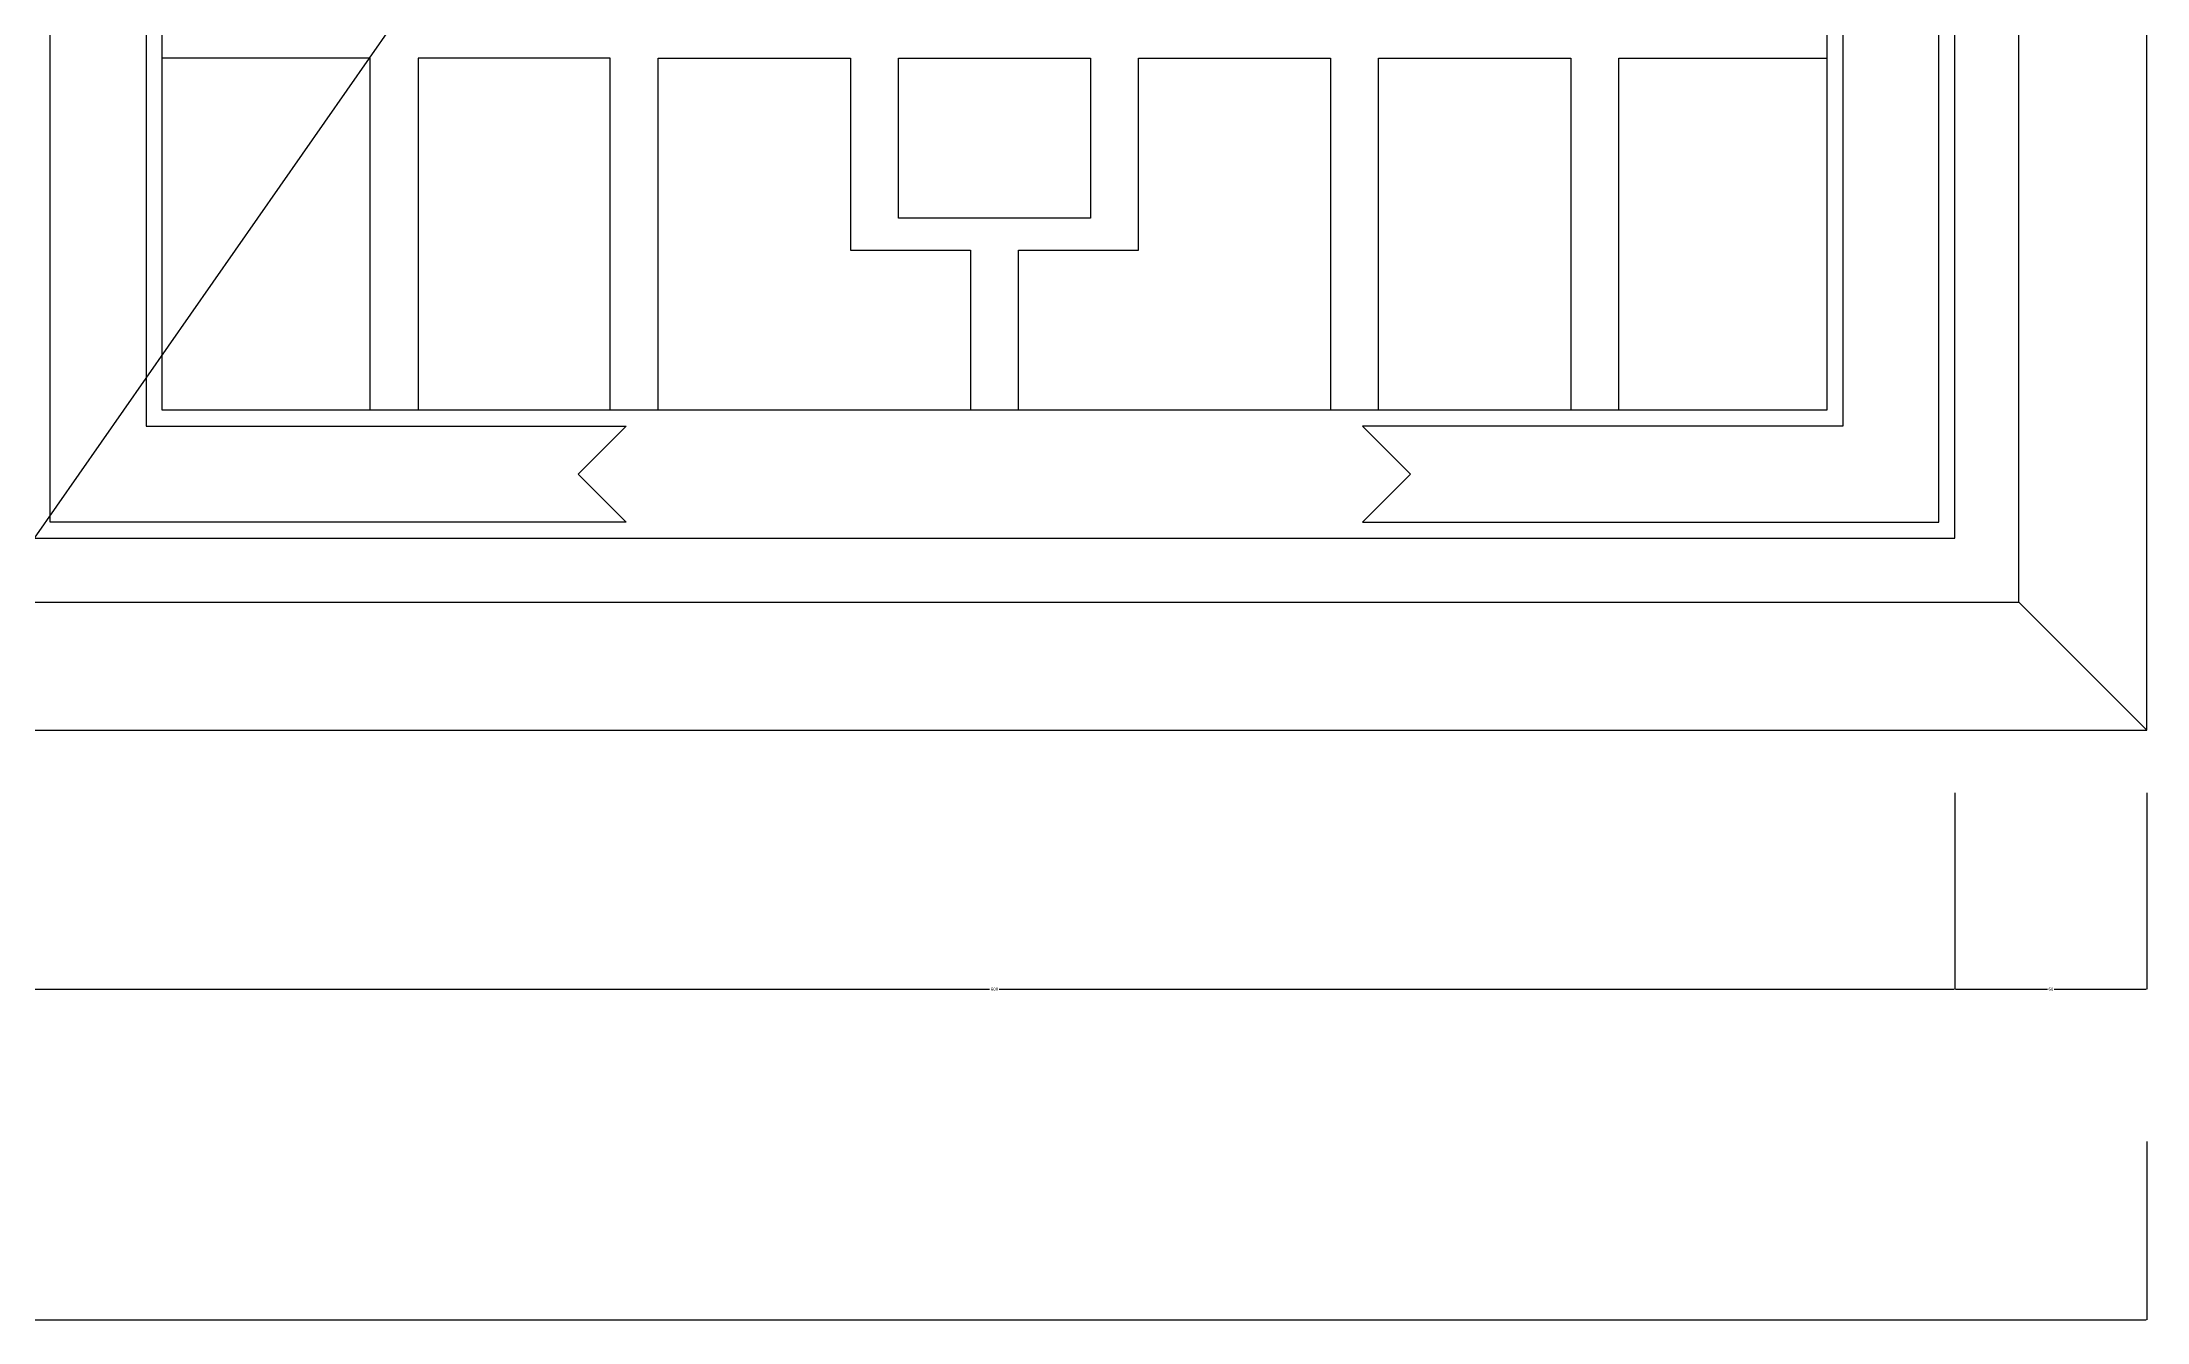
# Model space of a CAD drawing. Header units: metres. Extents: x 289 to 5205, y 117 to 7144.
# Drawn here: x 1771 to 2429, y 3278 to 3678 of the extents above; entities that cross this region are included whole.
import ezdxf

# ---------------------------------------------------------------- set-up
doc = ezdxf.new("R2010")
doc.units = ezdxf.units.M
for name, color, linetype in [('3', 3, 'Continuous'), ('4', 4, 'Continuous'), ('7', 7, 'Continuous'), ('DIM', 3, 'Continuous')]:
    doc.layers.add(name, color=color, linetype=linetype)
doc.dimstyles.get("Standard").update_dxf_attribs({"dimtxt": 2.5, "dimasz": 2.5, "dimexe": 1.25, "dimexo": 0.625, "dimtad": 1, "dimcen": 2.5, "dimazin": 3, "dimtfac": 1, "dimtmove": 0, "dimatfit": 3})

# ---------------------------------------------------------------- blocks, each defined once
blk = doc.blocks.new('*D35')
for p, q in [((509.35, 3334.23), (509.35, 3278.47)), ((2428.85, 3334.19), (2428.85, 3278.47)), ((509.6, 3278.47), (1466.1, 3278.47)), ((1472.1, 3278.47), (2428.6, 3278.47))]:
    blk.add_line(p, q)
at = {"layer": 'Defpoints'}
for p in [(509.35, 3334.23), (2428.85, 3334.19), (509.35, 3278.47)]:
    blk.add_point(p, dxfattribs=at)
at = {"layer": 'DIM', "insert": (1469.1, 3278.47), "char_height": 1, "attachment_point": 5}
blk.add_mtext('1919,5', dxfattribs=at)
blk = doc.blocks.new('*D36')
for p, q in [((1768.85, 3443.1), (1768.85, 3381.81)), ((2368.85, 3443.1), (2368.85, 3381.81)), ((1769.1, 3381.81), (2067.35, 3381.81)), ((2070.35, 3381.81), (2368.6, 3381.81))]:
    blk.add_line(p, q)
at = {"layer": 'Defpoints'}
for p in [(1768.85, 3443.1), (2368.85, 3443.1), (1768.85, 3381.81)]:
    blk.add_point(p, dxfattribs=at)
at = {"layer": 'DIM', "insert": (2068.85, 3381.81), "char_height": 1, "attachment_point": 5}
blk.add_mtext('600', dxfattribs=at)
blk = doc.blocks.new('*D49')
for p, q in [((2368.85, 3443.1), (2368.85, 3381.81)), ((2428.85, 3443.1), (2428.85, 3381.81)), ((2369.1, 3381.81), (2397.85, 3381.81)), ((2399.85, 3381.81), (2428.6, 3381.81))]:
    blk.add_line(p, q)
at = {"layer": 'Defpoints'}
for p in [(2368.85, 3443.1), (2428.85, 3443.1), (2368.85, 3381.81)]:
    blk.add_point(p, dxfattribs=at)
at = {"layer": 'DIM', "insert": (2398.85, 3381.81), "char_height": 1, "attachment_point": 5}
blk.add_mtext('60', dxfattribs=at)

msp = doc.modelspace()

# ---------------------------------------------------------------- linework, layer by layer
at = {"layer": '3'}
for p, q in [((2388.85, 3502.73), (2388.85, 5942.73)), ((548.85, 3502.73), (2388.85, 3502.73)), ((2388.85, 3502.73), (2428.85, 3462.73))]:
    msp.add_line(p, q, dxfattribs=at)
for points in [[(1768.85, 5242.73), (2368.85, 4382.73), (1768.85, 3522.73)], [(1803.85, 3707.73), (1803.85, 3557.73), (1953.85, 3557.73), (1938.85, 3542.73), (1953.85, 3527.73), (1773.85, 3527.73), (1773.85, 3707.73), (1788.85, 3692.73), (1803.85, 3707.73)], [(2333.85, 3707.73), (2333.85, 3557.73), (2183.85, 3557.73), (2198.85, 3542.73), (2183.85, 3527.73), (2363.85, 3527.73), (2363.85, 3707.73), (2348.85, 3692.73), (2333.86, 3707.73)], [(1873.85, 3562.73), (1873.85, 3672.73), (1808.85, 3672.73)], [(1948.85, 3562.73), (1948.85, 3672.73), (1888.85, 3672.73), (1888.85, 3562.73)], [(1963.85, 3562.73), (1963.85, 3672.73), (2023.85, 3672.73), (2023.85, 3612.73), (2061.35, 3612.73), (2061.35, 3562.73)], [(2076.35, 3562.73), (2076.35, 3612.73), (2113.85, 3612.73), (2113.85, 3672.73), (2173.85, 3672.73), (2173.85, 3562.73)], [(2188.85, 3562.73), (2188.85, 3672.73), (2248.85, 3672.73), (2248.85, 3562.73)], [(2263.85, 3562.73), (2263.85, 3672.73), (2328.85, 3672.73)]]:
    msp.add_lwpolyline(points, dxfattribs=at)
msp.add_lwpolyline([(2038.85, 3672.73), (2098.85, 3672.73), (2098.85, 3622.73), (2038.85, 3622.73)], close=True, dxfattribs=at)
at = {"layer": '4'}
for p, q in [((2428.85, 3462.73), (2428.85, 5982.73)), ((508.85, 3462.73), (2428.85, 3462.73))]:
    msp.add_line(p, q, dxfattribs=at)
msp.add_lwpolyline([(1168.85, 3522.73), (2368.85, 3522.73), (2368.85, 5242.73), (1768.85, 5242.73)], dxfattribs=at)
at = {"layer": '7'}
msp.add_lwpolyline([(1808.85, 5202.73), (2328.85, 5202.73), (2328.85, 3562.73), (1808.85, 3562.73)], close=True, dxfattribs=at)

# ---------------------------------------------------------------- dimensions: what is measured, and where the dimension line sits
at = {"layer": 'DIM'}
for base, p1, p2, picture, middle in [((1768.85, 3381.81), (1768.85, 3443.1), (2368.85, 3443.1), '*D36', (2068.85, 3381.81)), ((2368.85, 3381.81), (2368.85, 3443.1), (2428.85, 3443.1), '*D49', (2398.85, 3381.81)), ((509.35, 3278.47), (509.35, 3334.23), (2428.85, 3334.19), '*D35', (1469.1, 3278.47))]:
    dim = msp.add_linear_dim(base=base, p1=p1, p2=p2, dimstyle='Standard', dxfattribs=at)
    dim.commit()
    dim.dimension.update_dxf_attribs({"geometry": picture, "text_midpoint": middle})

doc.saveas('drawing.dxf')
